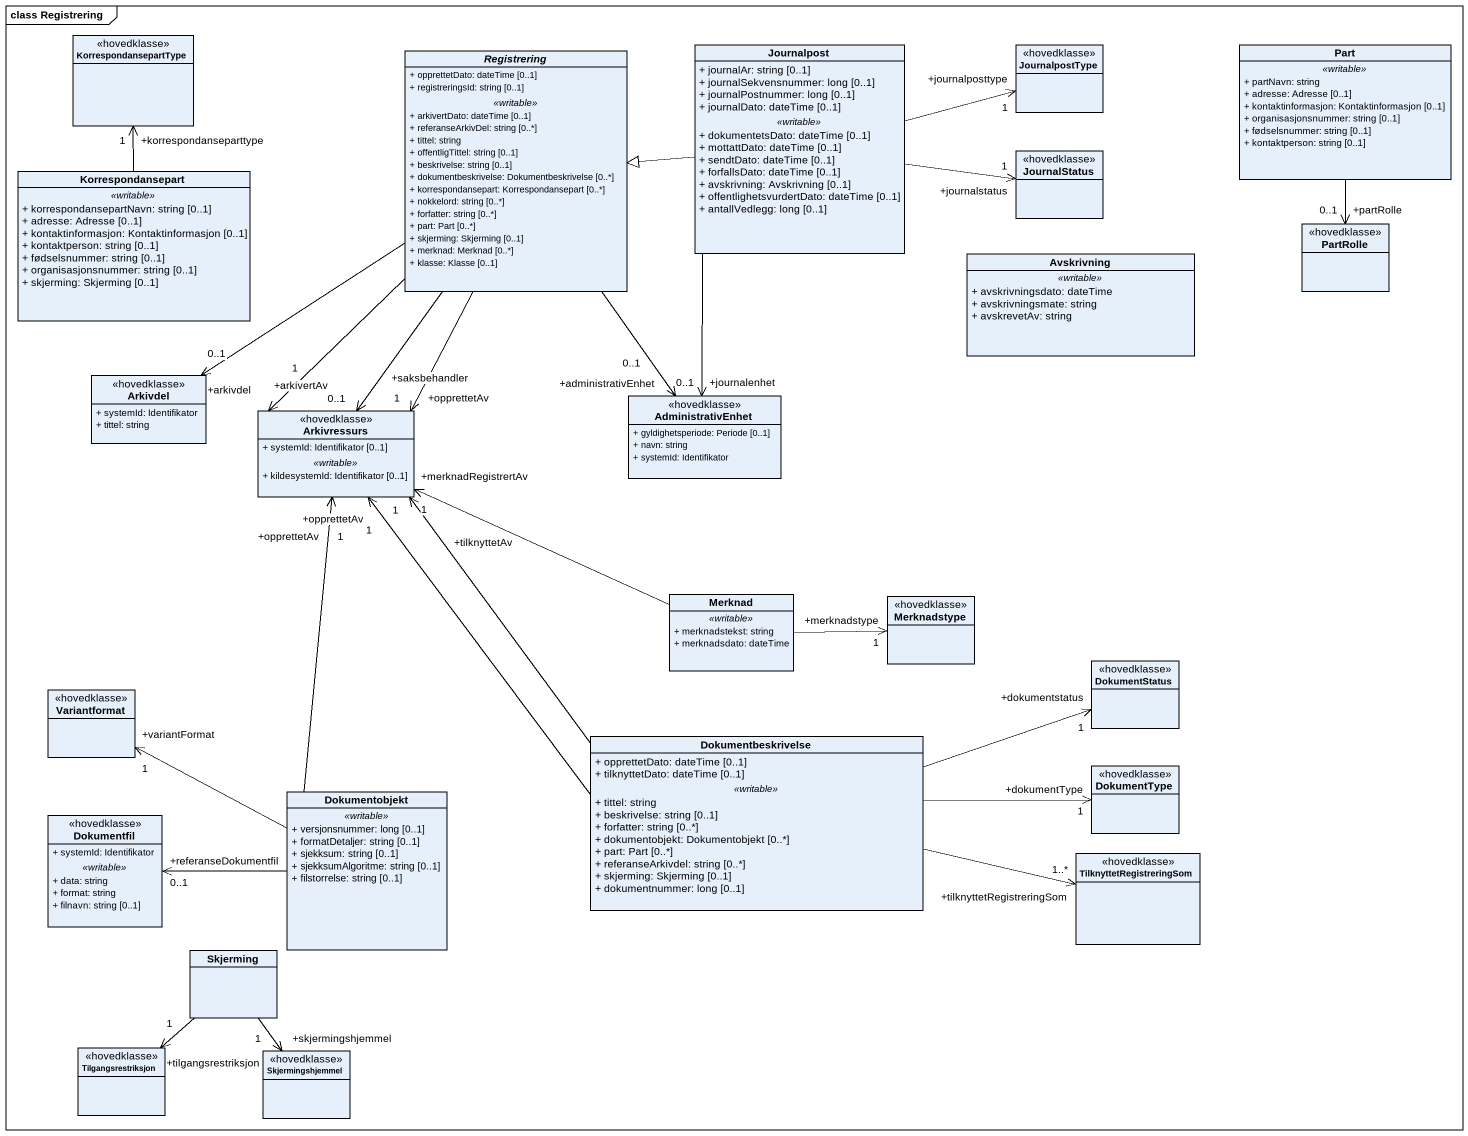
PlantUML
@startuml
mainframe class Registrering
hide circle
hide empty members
skinparam classAttributeIconSize 0
class KorrespondansepartType <<hovedklasse>>
abstract class Registrering {
  + opprettetDato: dateTime [0..1]
  + registreringsId: string [0..1]
  .. <<writable>> ..
  + arkivertDato: dateTime [0..1]
  + referanseArkivDel: string [0..*]
  + tittel: string
  + offentligTittel: string [0..1]
  + beskrivelse: string [0..1]
  + dokumentbeskrivelse: Dokumentbeskrivelse [0..*]
  + korrespondansepart: Korrespondansepart [0..*]
  + nokkelord: string [0..*]
  + forfatter: string [0..*]
  + part: Part [0..*]
  + skjerming: Skjerming [0..1]
  + merknad: Merknad [0..*]
  + klasse: Klasse [0..1]
}
class Journalpost {
  + journalAr: string [0..1]
  + journalSekvensnummer: long [0..1]
  + journalPostnummer: long [0..1]
  + journalDato: dateTime [0..1]
  .. <<writable>> ..
  + dokumentetsDato: dateTime [0..1]
  + mottattDato: dateTime [0..1]
  + sendtDato: dateTime [0..1]
  + forfallsDato: dateTime [0..1]
  + avskrivning: Avskrivning [0..1]
  + offentlighetsvurdertDato: dateTime [0..1]
  + antallVedlegg: long [0..1]
}
class JournalpostType <<hovedklasse>>
class Part {
  .. <<writable>> ..
  + partNavn: string
  + adresse: Adresse [0..1]
  + kontaktinformasjon: Kontaktinformasjon [0..1]
  + organisasjonsnummer: string [0..1]
  + fødselsnummer: string [0..1]
  + kontaktperson: string [0..1]
}
class Korrespondansepart {
  .. <<writable>> ..
  + korrespondansepartNavn: string [0..1]
  + adresse: Adresse [0..1]
  + kontaktinformasjon: Kontaktinformasjon [0..1]
  + kontaktperson: string [0..1]
  + fødselsnummer: string [0..1]
  + organisasjonsnummer: string [0..1]
  + skjerming: Skjerming [0..1]
}
class JournalStatus <<hovedklasse>>
class Avskrivning {
  .. <<writable>> ..
  + avskrivningsdato: dateTime
  + avskrivningsmate: string
  + avskrevetAv: string
}
class PartRolle <<hovedklasse>>
class Arkivdel <<hovedklasse>> {
  + systemId: Identifikator
  + tittel: string
}
class Arkivressurs <<hovedklasse>> {
  + systemId: Identifikator [0..1]
  .. <<writable>> ..
  + kildesystemId: Identifikator [0..1]
}
class AdministrativEnhet <<hovedklasse>> {
  + gyldighetsperiode: Periode [0..1]
  + navn: string
  + systemId: Identifikator
}
class Merknad {
  .. <<writable>> ..
  + merknadstekst: string
  + merknadsdato: dateTime
}
class Merknadstype <<hovedklasse>>
class Variantformat <<hovedklasse>>
class DokumentStatus <<hovedklasse>>
class Dokumentbeskrivelse {
  + opprettetDato: dateTime [0..1]
  + tilknyttetDato: dateTime [0..1]
  .. <<writable>> ..
  + tittel: string
  + beskrivelse: string [0..1]
  + forfatter: string [0..*]
  + dokumentobjekt: Dokumentobjekt [0..*]
  + part: Part [0..*]
  + referanseArkivdel: string [0..*]
  + skjerming: Skjerming [0..1]
  + dokumentnummer: long [0..1]
}
class DokumentType <<hovedklasse>>
class Dokumentfil <<hovedklasse>> {
  + systemId: Identifikator
  .. <<writable>> ..
  + data: string
  + format: string
  + filnavn: string [0..1]
}
class Dokumentobjekt {
  .. <<writable>> ..
  + versjonsnummer: long [0..1]
  + formatDetaljer: string [0..1]
  + sjekksum: string [0..1]
  + sjekksumAlgoritme: string [0..1]
  + filstorrelse: string [0..1]
}
class TilknyttetRegistreringSom <<hovedklasse>>
class Skjerming
class Tilgangsrestriksjon <<hovedklasse>>
class Skjermingshjemmel <<hovedklasse>>
Registrering --> "+arkivdel\n0..1" Arkivdel
Registrering --> "+saksbehandler\n0..1" Arkivressurs
Registrering --> "+arkivertAv\n1" Arkivressurs
Registrering --> "+opprettetAv\n1" Arkivressurs
Registrering --> "+administrativEnhet\n0..1" AdministrativEnhet
Journalpost -left-|> Registrering
Journalpost -right-> "+journalposttype\n1" JournalpostType
Journalpost -right-> "+journalstatus\n1" JournalStatus
Journalpost --> "+journalenhet\n0..1" AdministrativEnhet
Part --> "+partRolle\n0..1" PartRolle
Korrespondansepart -up-> "+korrespondanseparttype\n1" KorrespondansepartType
Merknad -left-> "+merknadRegistrertAv\n1" Arkivressurs
Merknad -right-> "+merknadstype\n1" Merknadstype
Dokumentbeskrivelse -up-> "+tilknyttetAv\n1" Arkivressurs
Dokumentbeskrivelse -up-> "+opprettetAv\n1" Arkivressurs
Dokumentbeskrivelse -right-> "+dokumentstatus\n1" DokumentStatus
Dokumentbeskrivelse -right-> "+dokumentType\n1" DokumentType
Dokumentbeskrivelse -right-> "+tilknyttetRegistreringSom\n1..*" TilknyttetRegistreringSom
Dokumentobjekt -up-> "+opprettetAv\n1" Arkivressurs
Dokumentobjekt -left-> "+variantFormat\n1" Variantformat
Dokumentobjekt -left-> "+referanseDokumentfil\n0..1" Dokumentfil
Skjerming --> "+tilgangsrestriksjon\n1" Tilgangsrestriksjon
Skjerming --> "+skjermingshjemmel\n1" Skjermingshjemmel
@enduml
